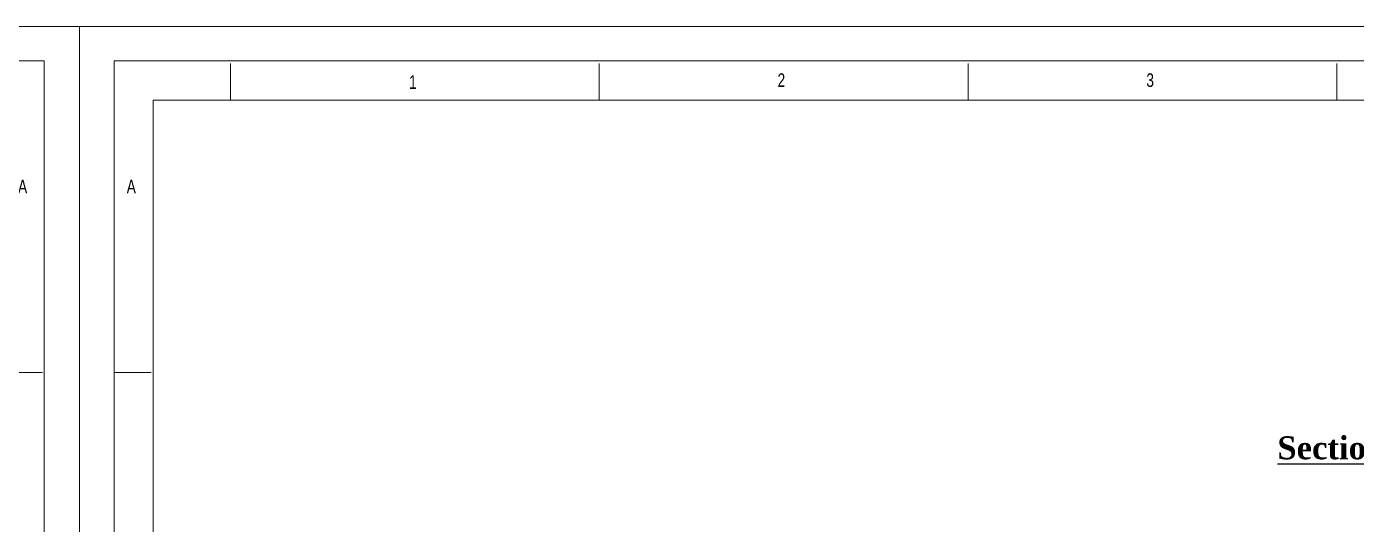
# Model space of a CAD drawing. Header units: millimetres. Extents: x 3220 to 226993, y 817 to 176024.
# Drawn here: x 143603 to 161330, y 169386 to 176024 of the extents above; entities that cross this region are included whole.
import ezdxf

# ---------------------------------------------------------------- set-up
doc = ezdxf.new("R2010")
doc.units = ezdxf.units.MM
doc.styles.add('SLDTEXTSTYLE0', font='TXT', dxfattribs={"width": 0.75})
doc.styles.get("Standard").update_dxf_attribs({"font": 'arial.ttf'})

# ---------------------------------------------------------------- blocks, each defined once
blk = doc.blocks.new('A1 E1-200')
at = {"color": 1, "linetype": 'Continuous', "lineweight": 18}
for p, q in [((-164800, 0), (-164800, 116400)), ((-164800, 116400), (0, 116400)), ((0, 0), (0, 116400)), ((-162844, 1960), (-162844, 114440)), ((-162844, 114440), (-1960, 114440))]:
    blk.add_line(p, q, dxfattribs=at)
at = {"linetype": 'Continuous', "lineweight": 18}
for p, q in [((-163879, 931), (-163879, 115487)), ((-163879, 115487), (-937, 115487)), ((-937, 931), (-937, 115487))]:
    blk.add_line(p, q, dxfattribs=at)
at = {"color": 5, "linetype": 'Continuous', "lineweight": 15}
for p, q in [((-160787, 114439), (-160787, 115419)), ((-150989, 115419), (-150989, 114439)), ((-141191, 114439), (-141191, 115419)), ((-131393, 115419), (-131393, 114439)), ((-162892, 107203), (-163872, 107203)), ((-979, 107203), (-1959, 107203))]:
    blk.add_line(p, q, dxfattribs=at)
at = {"color": 1, "linetype": 'Continuous', "lineweight": 15}
blk.add_line((0, 0), (0, 114440), dxfattribs=at)
at = {"color": 5, "linetype": 'Continuous', "lineweight": 15, "char_height": 363, "attachment_point": 1, "style": 'SLDTEXTSTYLE0'}
for s, insert in [('1', (-156043, 115105)), ('2', (-146254, 115158)), ('3', (-136455, 115158)), ('A', (-163545, 112331)), ('A', (-1632, 112331))]:
    blk.add_mtext(s, dxfattribs=dict(at, insert=insert))

msp = doc.modelspace()

# ---------------------------------------------------------------- block references
at = {"xscale": 0.5017310599597968, "yscale": 0.5017310599597968, "zscale": 0.5017310599597968}
for p in [(144308.2, 117622.2), (226993.4, 117622.2)]:
    msp.add_blockref('A1 E1-200', p, dxfattribs=at)

# ---------------------------------------------------------------- texts
at = {"insert": (160275.8, 170560.5), "char_height": 306.141, "attachment_point": 1}
msp.add_mtext_dynamic_manual_height_columns('{\\fTimes New Roman|b1|i0|c0|p18;\\LSection A-B}', width=5027.93, gutter_width=17.5, heights=[0], dxfattribs=at)

doc.saveas('drawing.dxf')
